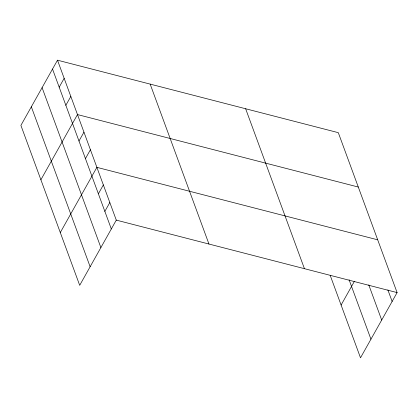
<?xml version="1.0" encoding="UTF-8"?>
<svg xmlns="http://www.w3.org/2000/svg" width="418" height="418" viewBox="0 0 418 418"><rect width="100%" height="100%" fill="white"/><g stroke="black" fill="none" stroke-linecap="round" stroke-linejoin="round"><path stroke-width="0.63" d="M57.496 60.192L20.9 125.405L79.697 285.332L116.288 220.119L57.496 60.192L338.303 132.668L397.1 292.595L360.504 357.808L330.173 275.31M59.189 87.179L64.158 78.318M65.851 105.299L70.82 96.443M40.891 179.777L77.487 114.569L358.294 187.045M78.981 141.018L83.955 132.161M85.45 158.61L90.419 149.749M60.291 232.554L96.887 167.341L377.7 239.822M98.382 193.795L103.356 184.934M104.85 211.388L109.824 202.526M341.104 305.03L354.386 281.366M116.288 220.119L397.1 292.595M387.888 289.93L392.126 301.456M368.76 284.867L381.691 320.052M349.087 279.762L370.938 339.212M245.638 108.753L304.435 268.68M150.161 84.112L208.958 244.034M52.522 69.054L111.319 228.98M42.087 87.649L100.884 247.576M31.334 106.809L90.131 266.736"/></g></svg>
